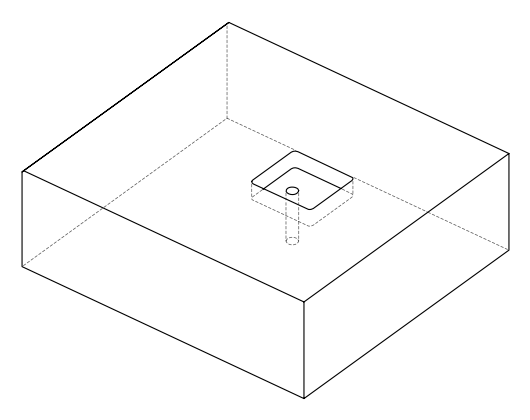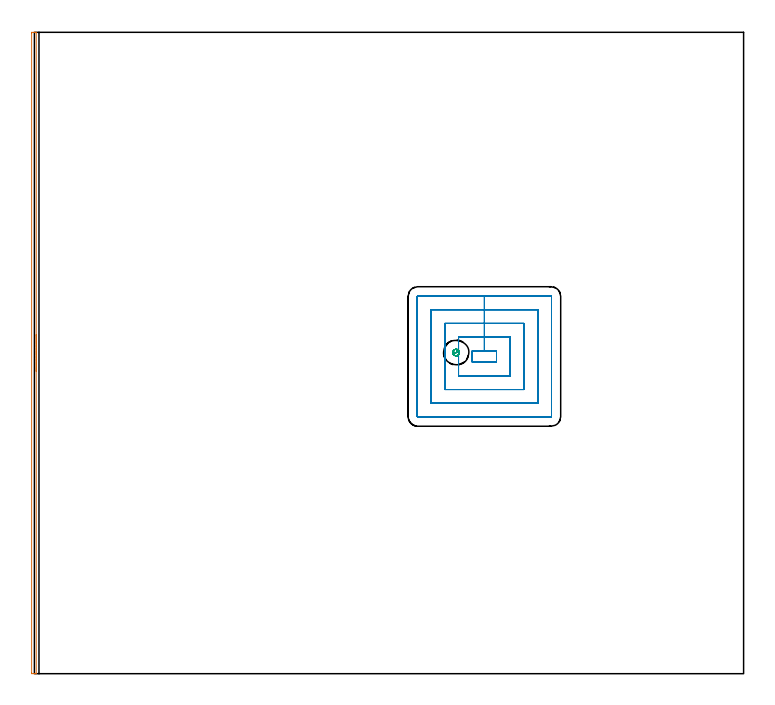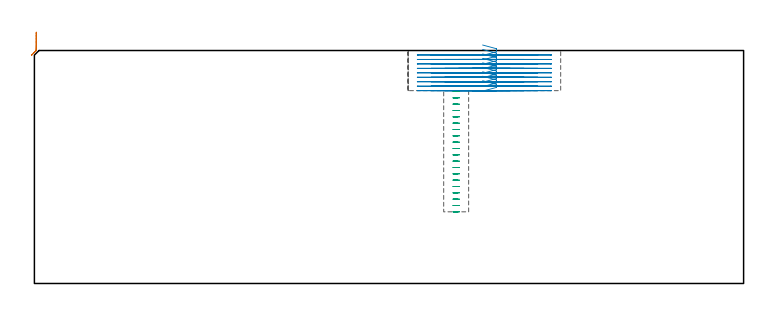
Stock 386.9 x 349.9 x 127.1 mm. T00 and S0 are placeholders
(PLAN: 3 operations, 1 tool changes, 20 min)
(1 AREA_MILL | FG_CHAMFER_SURFACE | UGT0205_001 | 2.95 min | 1093 mm3)
(2 MILL_RECTANGULAR_POCKET | POCKET_RECTANGULAR_STRAIGHT | NXT0201_010 | Follow Part, ap 2.5, ae 75% | 15.61 min | 138174 mm3)
(3 MILL_BLIND_HOLE_FROM_SOLID_MATERIAL | STEP1POCKET | NXT0201_010 | Spiral | 1.46 min | 9595 mm3)
(TOOL UGT0205_001 | Chamfer Mill 20 x 3 x 45 deg. | D20 FL50 Z2)
(TOOL NXT0201_010 | ENDMILL 10mm [2P460-1000-NA 1630] | D10 FL30 Z6)
(OP 1 AREA_MILL)
G17 G21 G94 G90
T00 M6
G54
G17 G0 G90 X1. Y184.95 S1061 M3
G43 Z137.1 H0
G94 G1 Y184.912 Z136.228 F250.
Y184.798 Z135.363
Y184.609 Z134.512
Y184.347 Z133.68
Y184.013 Z132.874
Y183.61 Z132.1
Y183.141 Z131.364
Y182.61 Z130.672
Y182.021 Z130.029
Y181.378 Z129.439
Y180.686 Z128.908
Y179.95 Z128.44
Y179.176 Z128.037
Y178.37 Z127.703
Y177.538 Z127.441
Y176.686 Z127.252
Y175.822 Z127.138
Y174.95 Z127.1
Y0.18
X0.997 Y0.01 Z127.089
X0.851 Y0.002 Z126.943
X0.699 Y0. Z126.799
X0.454 Z126.554
X-0.25 Z125.845
X-1.477 Z124.62
X-1.491 Y0.003 Z124.605
X-1.5 Y0.371 Z124.6
Y349.273
X-1.498 Y349.53 Z124.602
X-1.491 Y349.897 Z124.605
X-1.477 Y349.9 Z124.62
X-0.25 Z125.845
X0.454 Z126.554
X0.699 Z126.799
X0.851 Y349.898 Z126.943
X0.997 Y349.89 Z127.088
X1. Y349.72 Z127.1
Y174.95
Y174.078 Z127.138
Y173.213 Z127.252
Y172.362 Z127.441
Y171.53 Z127.703
Y170.724 Z128.037
Y169.95 Z128.44
Y169.214 Z128.908
Y168.522 Z129.439
Y167.879 Z130.029
Y167.29 Z130.672
Y166.758 Z131.364
Y166.29 Z132.1
Y165.887 Z132.874
Y165.553 Z133.68
Y165.291 Z134.512
Y165.102 Z135.363
Y164.988 Z136.228
Y164.95 Z137.1
M5
M2
(OP 2 MILL_RECTANGULAR_POCKET)
G17 G21 G94 G90
T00 M6
G54
G17 G0 G90 X244.523 Y170. S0 M3
G43 Z137.1 H1
Z130.1
G94 G1 X252.1 Z128.07 F250.
Y176.1 Z126.435
X245.5 Z124.667
X238.9 F500.
Y170.
X252.1
Y176.1
X245.5
Y183.6
X231.4
Y162.5
X259.6
Y183.6
X245.5
Y191.1
X223.9
Y155.
X267.1
Y191.1
X245.5
Y198.6
X216.4
Y147.5
X274.6
Y198.6
X245.5
Y206.1
X209.2
G3 X208.9 Y205.8 R0.3
G1 Y140.3
G3 X209.2 Y140. R0.3
G1 X281.8
G3 X282.1 Y140.3 R0.3
G1 Y205.8
G3 X281.8 Y206.1 R0.3
G1 X245.5
X244.5
G0 X244.523 Y170. Z127.667
G1 X252.1 Z125.636 F250.
Y176.1 Z124.002
X245.5 Z122.233
X238.9 F500.
Y170.
X252.1
Y176.1
X245.5
Y183.6
X231.4
Y162.5
X259.6
Y183.6
X245.5
Y191.1
X223.9
Y155.
X267.1
Y191.1
X245.5
Y198.6
X216.4
Y147.5
X274.6
Y198.6
X245.5
Y206.1
X209.2
G3 X208.9 Y205.8 R0.3
G1 Y140.3
G3 X209.2 Y140. R0.3
G1 X281.8
G3 X282.1 Y140.3 R0.3
G1 Y205.8
G3 X281.8 Y206.1 R0.3
G1 X245.5
X244.5
G0 X244.523 Y170. Z125.233
G1 X252.1 Z123.203 F250.
Y176.1 Z121.568
X245.5 Z119.8
X238.9 F500.
Y170.
X252.1
Y176.1
X245.5
Y183.6
X231.4
Y162.5
X259.6
Y183.6
X245.5
Y191.1
X223.9
Y155.
X267.1
Y191.1
X245.5
Y198.6
X216.4
Y147.5
X274.6
Y198.6
X245.5
Y206.1
X209.2
G3 X208.9 Y205.8 R0.3
G1 Y140.3
G3 X209.2 Y140. R0.3
G1 X281.8
G3 X282.1 Y140.3 R0.3
G1 Y205.8
G3 X281.8 Y206.1 R0.3
G1 X245.5
X244.5
G0 X244.523 Y170. Z122.8
G1 X252.1 Z120.77 F250.
Y176.1 Z119.135
X245.5 Z117.367
X238.9 F500.
Y170.
X252.1
Y176.1
X245.5
Y183.6
X231.4
Y162.5
X259.6
Y183.6
X245.5
Y191.1
X223.9
Y155.
X267.1
Y191.1
X245.5
Y198.6
X216.4
Y147.5
X274.6
Y198.6
X245.5
Y206.1
X209.2
G3 X208.9 Y205.8 R0.3
G1 Y140.3
G3 X209.2 Y140. R0.3
G1 X281.8
G3 X282.1 Y140.3 R0.3
G1 Y205.8
G3 X281.8 Y206.1 R0.3
G1 X245.5
X244.5
G0 X244.523 Y170. Z120.367
G1 X252.1 Z118.336 F250.
Y176.1 Z116.702
X245.5 Z114.933
X238.9 F500.
Y170.
X252.1
Y176.1
X245.5
Y183.6
X231.4
Y162.5
X259.6
Y183.6
X245.5
Y191.1
X223.9
Y155.
X267.1
Y191.1
X245.5
Y198.6
X216.4
Y147.5
X274.6
Y198.6
X245.5
Y206.1
X209.2
G3 X208.9 Y205.8 R0.3
G1 Y140.3
G3 X209.2 Y140. R0.3
G1 X281.8
G3 X282.1 Y140.3 R0.3
G1 Y205.8
G3 X281.8 Y206.1 R0.3
G1 X245.5
X244.5
G0 X244.523 Y170. Z117.933
G1 X252.1 Z115.903 F250.
Y176.1 Z114.268
X245.5 Z112.5
X238.9 F500.
Y170.
X252.1
Y176.1
X245.5
Y183.6
X231.4
Y162.5
X259.6
Y183.6
X245.5
Y191.1
X223.9
Y155.
X267.1
Y191.1
X245.5
Y198.6
X216.4
Y147.5
X274.6
Y198.6
X245.5
Y206.1
X209.2
G3 X208.9 Y205.8 R0.3
G1 Y140.3
G3 X209.2 Y140. R0.3
G1 X281.8
G3 X282.1 Y140.3 R0.3
G1 Y205.8
G3 X281.8 Y206.1 R0.3
G1 X245.5
X244.5
G0 X244.523 Y170. Z115.5
G1 X252.1 Z113.47 F250.
Y176.1 Z111.835
X245.5 Z110.067
X238.9 F500.
Y170.
X252.1
Y176.1
X245.5
Y183.6
X231.4
Y162.5
X259.6
Y183.6
X245.5
Y191.1
X223.9
Y155.
X267.1
Y191.1
X245.5
Y198.6
X216.4
Y147.5
X274.6
Y198.6
X245.5
Y206.1
X209.2
G3 X208.9 Y205.8 R0.3
G1 Y140.3
G3 X209.2 Y140. R0.3
G1 X281.8
G3 X282.1 Y140.3 R0.3
G1 Y205.8
G3 X281.8 Y206.1 R0.3
G1 X245.5
X244.5
G0 X244.523 Y170. Z113.067
G1 X252.1 Z111.036 F250.
Y176.1 Z109.402
X245.5 Z107.633
X238.9 F500.
Y170.
X252.1
Y176.1
X245.5
Y183.6
X231.4
Y162.5
X259.6
Y183.6
X245.5
Y191.1
X223.9
Y155.
X267.1
Y191.1
X245.5
Y198.6
X216.4
Y147.5
X274.6
Y198.6
X245.5
Y206.1
X209.2
G3 X208.9 Y205.8 R0.3
G1 Y140.3
G3 X209.2 Y140. R0.3
G1 X281.8
G3 X282.1 Y140.3 R0.3
G1 Y205.8
G3 X281.8 Y206.1 R0.3
G1 X245.5
X244.5
G0 X244.523 Y170. Z110.633
G1 X252.1 Z108.603 F250.
Y176.1 Z106.968
X245.5 Z105.2
X238.9 F500.
Y170.
X252.1
Y176.1
X245.5
Y183.6
X231.4
Y162.5
X259.6
Y183.6
X245.5
Y191.1
X223.9
Y155.
X267.1
Y191.1
X245.5
Y198.6
X216.4
Y147.5
X274.6
Y198.6
X245.5
Y206.1
X209.2
G3 X208.9 Y205.8 R0.3
G1 Y140.3
G3 X209.2 Y140. R0.3
G1 X281.8
G3 X282.1 Y140.3 R0.3
G1 Y205.8
G3 X281.8 Y206.1 R0.3
G1 X245.5
X244.5
G0 Z137.1
M5
M2
(OP 3 MILL_BLIND_HOLE_FROM_SOLID_MATERIAL)
G17 G21 G94 G90
T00 M6
G54
G17 G0 G90 X230.1 Y175.2 S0 M3
G43 Z137.1 H1
Z104.745
G94 G3 X230.676 Y176.424 R0.748 F250.
X228.953 Y176.587 R1.224
X228.713 Y174.053 R1.8
X228.953 Y176.587 R-1.8
X228.833 Y175.32 R0.9
X230.1 Y175.2 R0.9
G0 Z101.29
G3 X230.676 Y176.424 R0.748
X228.953 Y176.587 R1.224
X228.713 Y174.053 R1.8
X228.953 Y176.587 R-1.8
X228.833 Y175.32 R0.9
X230.1 Y175.2 R0.9
G0 Z97.835
G3 X230.676 Y176.424 R0.748
X228.953 Y176.587 R1.224
X228.713 Y174.053 R1.8
X228.953 Y176.587 R-1.8
X228.833 Y175.32 R0.9
X230.1 Y175.2 R0.9
G0 Z94.38
G3 X230.676 Y176.424 R0.748
X228.953 Y176.587 R1.224
X228.713 Y174.053 R1.8
X228.953 Y176.587 R-1.8
X228.833 Y175.32 R0.9
X230.1 Y175.2 R0.9
G0 Z90.925
G3 X230.676 Y176.424 R0.748
X228.953 Y176.587 R1.224
X228.713 Y174.053 R1.8
X228.953 Y176.587 R-1.8
X228.833 Y175.32 R0.9
X230.1 Y175.2 R0.9
G0 Z87.47
G3 X230.676 Y176.424 R0.748
X228.953 Y176.587 R1.224
X228.713 Y174.053 R1.8
X228.953 Y176.587 R-1.8
X228.833 Y175.32 R0.9
X230.1 Y175.2 R0.9
G0 Z84.015
G3 X230.676 Y176.424 R0.748
X228.953 Y176.587 R1.224
X228.713 Y174.053 R1.8
X228.953 Y176.587 R-1.8
X228.833 Y175.32 R0.9
X230.1 Y175.2 R0.9
G0 Z80.56
G3 X230.676 Y176.424 R0.748
X228.953 Y176.587 R1.224
X228.713 Y174.053 R1.8
X228.953 Y176.587 R-1.8
X228.833 Y175.32 R0.9
X230.1 Y175.2 R0.9
G0 Z77.105
G3 X230.676 Y176.424 R0.748
X228.953 Y176.587 R1.224
X228.713 Y174.053 R1.8
X228.953 Y176.587 R-1.8
X228.833 Y175.32 R0.9
X230.1 Y175.2 R0.9
G0 Z73.65
G3 X230.676 Y176.424 R0.748
X228.953 Y176.587 R1.224
X228.713 Y174.053 R1.8
X228.953 Y176.587 R-1.8
X228.833 Y175.32 R0.9
X230.1 Y175.2 R0.9
G0 Z70.195
G3 X230.676 Y176.424 R0.748
X228.953 Y176.587 R1.224
X228.713 Y174.053 R1.8
X228.953 Y176.587 R-1.8
X228.833 Y175.32 R0.9
X230.1 Y175.2 R0.9
G0 Z66.74
G3 X230.676 Y176.424 R0.748
X228.953 Y176.587 R1.224
X228.713 Y174.053 R1.8
X228.953 Y176.587 R-1.8
X228.833 Y175.32 R0.9
X230.1 Y175.2 R0.9
G0 Z63.285
G3 X230.676 Y176.424 R0.748
X228.953 Y176.587 R1.224
X228.713 Y174.053 R1.8
X228.953 Y176.587 R-1.8
X228.833 Y175.32 R0.9
X230.1 Y175.2 R0.9
G0 Z59.83
G3 X230.676 Y176.424 R0.748
X228.953 Y176.587 R1.224
X228.713 Y174.053 R1.8
X228.953 Y176.587 R-1.8
X228.833 Y175.32 R0.9
X230.1 Y175.2 R0.9
G0 Z56.375
G3 X230.676 Y176.424 R0.748
X228.953 Y176.587 R1.224
X228.713 Y174.053 R1.8
X228.953 Y176.587 R-1.8
X228.833 Y175.32 R0.9
X230.1 Y175.2 R0.9
G0 Z52.92
G3 X230.676 Y176.424 R0.748
X228.953 Y176.587 R1.224
X228.713 Y174.053 R1.8
X228.953 Y176.587 R-1.8
X228.833 Y175.32 R0.9
X230.1 Y175.2 R0.9
G0 Z49.465
G3 X230.676 Y176.424 R0.748
X228.953 Y176.587 R1.224
X228.713 Y174.053 R1.8
X228.953 Y176.587 R-1.8
X228.833 Y175.32 R0.9
X230.1 Y175.2 R0.9
G0 Z46.01
G3 X230.676 Y176.424 R0.748
X228.953 Y176.587 R1.224
X228.713 Y174.053 R1.8
X228.953 Y176.587 R-1.8
X228.833 Y175.32 R0.9
X230.1 Y175.2 R0.9
G0 Z42.555
G3 X230.676 Y176.424 R0.748
X228.953 Y176.587 R1.224
X228.713 Y174.053 R1.8
X228.953 Y176.587 R-1.8
X228.833 Y175.32 R0.9
X230.1 Y175.2 R0.9
G0 Z137.1
Z39.1
G3 X230.676 Y176.424 R0.748
X228.953 Y176.587 R1.224
X228.713 Y174.053 R1.8
X228.953 Y176.587 R-1.8
X228.833 Y175.32 R0.9
X230.1 Y175.2 R0.9
G0 Z137.1
M5
M2
